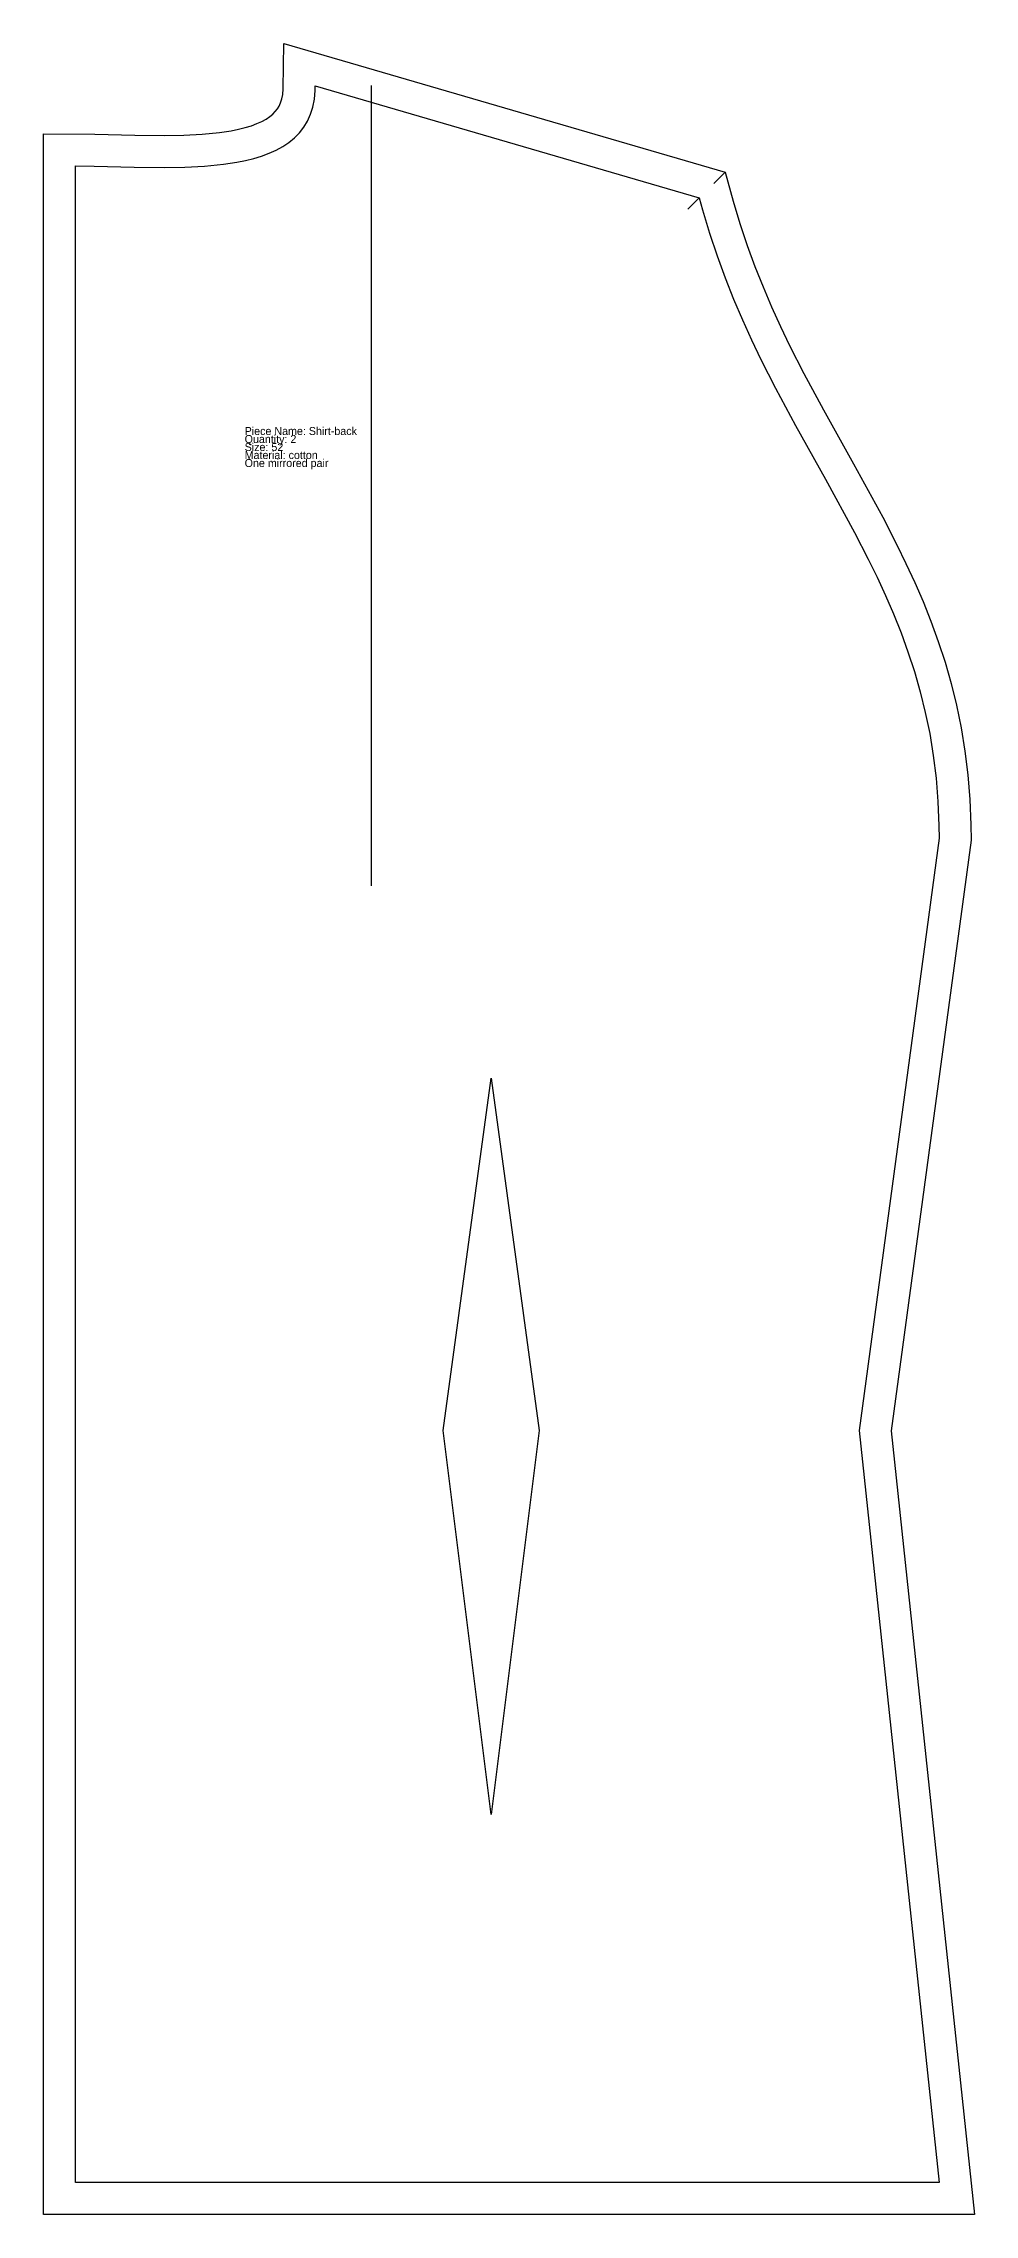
# Model space of a CAD drawing. Extents: x 0 to 13291, y -3 to 678.
# Drawn here: x 13000 to 13291, y 0 to 678 of the extents above; entities that cross this region are included whole.
import ezdxf

# ---------------------------------------------------------------- set-up
doc = ezdxf.new("R2010")
doc.units = 0
for name, color, linetype in [('1', 250, 'CONTINUOUS'), ('4', 250, 'CONTINUOUS'), ('7', 250, 'CONTINUOUS'), ('8', 250, 'CONTINUOUS')]:
    doc.layers.add(name, color=color, linetype=linetype)

# ---------------------------------------------------------------- blocks, each defined once
blk = doc.blocks.new('SHIRT-BACK')
at = {"layer": '1'}
blk.add_lwpolyline([(13000.05, 650.24), (13016.11, 650.12), (13028.61, 649.81), (13037.96, 649.71), (13043.95, 649.8), (13049.69, 650.08), (13055.07, 650.59), (13058.77, 651.16), (13061.02, 651.62), (13063.14, 652.14), (13065.08, 652.74), (13066.82, 653.38), (13068.36, 654.08), (13069.7, 654.81), (13070.83, 655.57), (13071.77, 656.35), (13072.55, 657.14), (13073.2, 657.97), (13073.74, 658.87), (13074.21, 659.88), (13074.59, 661.08), (13074.87, 662.51), (13075.04, 664.28), (13075.25, 678.44), (13213.22, 638.2), (13215.69, 629.17), (13217.81, 622.14), (13220.09, 615.35), (13222.5, 608.77), (13225.05, 602.37), (13227.72, 596.13), (13230.49, 590.04), (13233.35, 584.08), (13237.79, 575.31), (13243.9, 563.93), (13253.3, 547.12), (13262.47, 530.39), (13266.88, 521.81), (13269.72, 515.99), (13272.45, 510.08), (13275.06, 504.05), (13277.51, 497.9), (13279.81, 491.59), (13281.92, 485.13), (13283.83, 478.49), (13285.52, 471.66), (13286.97, 464.63), (13288.16, 457.38), (13289.08, 449.92), (13289.71, 442.21), (13290.03, 434.28), (13290.06, 429.52), (13265.13, 245.02), (13291.17, 0.16), (13000.05, 0.16), (13000.05, 650.24)], close=True, dxfattribs=at)
at = {"layer": '4'}
for p, q in [((13209.66, 634.69), (13213.22, 638.2)), ((13201.49, 626.66), (13205.05, 630.16))]:
    blk.add_line(p, q, dxfattribs=at)
at = {"layer": '7'}
blk.add_line((13102.66, 415.29), (13102.66, 665.29), dxfattribs=at)
at = {"layer": '8'}
for points in [[(13010.05, 640.16), (13015.95, 640.12), (13028.43, 639.82), (13037.98, 639.71), (13044.27, 639.8), (13050.41, 640.1), (13056.31, 640.67), (13060.52, 641.32), (13063.22, 641.86), (13065.81, 642.5), (13068.28, 643.26), (13070.63, 644.13), (13072.83, 645.13), (13074.89, 646.26), (13076.8, 647.53), (13078.53, 648.95), (13080.08, 650.53), (13081.44, 652.28), (13082.6, 654.19), (13083.55, 656.29), (13084.28, 658.57), (13084.78, 661.05), (13085.03, 663.73), (13085.05, 665.16), (13205.05, 630.16), (13206.08, 626.41), (13208.28, 619.11), (13210.65, 612.04), (13213.16, 605.19), (13215.81, 598.55), (13218.57, 592.09), (13221.43, 585.8), (13224.38, 579.66), (13228.92, 570.69), (13235.13, 559.12), (13244.55, 542.28), (13253.64, 525.69), (13257.94, 517.33), (13260.69, 511.7), (13263.32, 506), (13265.82, 500.22), (13268.17, 494.33), (13270.35, 488.33), (13272.36, 482.19), (13274.17, 475.9), (13275.76, 469.45), (13277.13, 462.81), (13278.26, 455.96), (13279.13, 448.9), (13279.72, 441.6), (13280.03, 434.05), (13280.05, 430.16), (13255.05, 245.16), (13280.05, 10.16), (13010.05, 10.16)], [(13125.05, 245.16), (13140.05, 355.16), (13155.05, 245.16), (13140.05, 125.16), (13125.05, 245.16)]]:
    blk.add_lwpolyline(points, close=True, dxfattribs=at)
at = {"layer": '1'}
for s, p in [('Quantity: 2', (13062.97, 553.6)), ('Piece Name: Shirt-back', (13062.97, 556.1)), ('Size: 52', (13062.97, 551.1)), ('Material: cotton', (13062.97, 548.6)), ('One mirrored pair', (13062.97, 546.1))]:
    blk.add_text(s, height=2.5, dxfattribs=at).set_placement(p)

msp = doc.modelspace()

# ---------------------------------------------------------------- block references
at = {"layer": '1'}
msp.add_blockref('SHIRT-BACK', (0, 0), dxfattribs=at)

doc.saveas('drawing.dxf')
